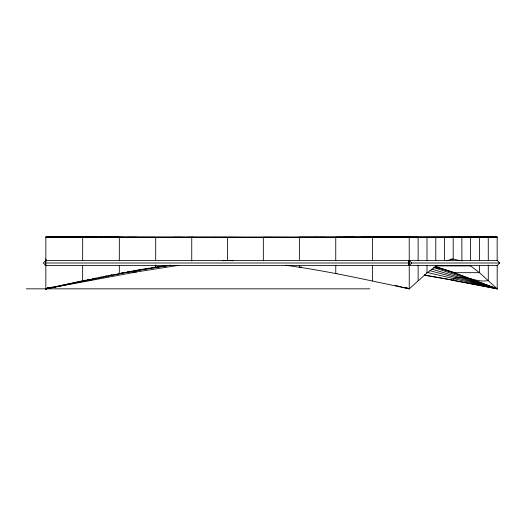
<?xml version="1.0" encoding="UTF-8"?>
<svg xmlns="http://www.w3.org/2000/svg" width="526" height="526" viewBox="0 0 526 526"><rect width="100%" height="100%" fill="white"/><g stroke="black" fill="none" stroke-linecap="round" stroke-linejoin="round"><path stroke-width="0.79" d="M170.713 265.229C128.686 270.785 87.296 280.2 45.828 288.833L45.828 263.427M45.841 262.487L45.841 237.167L497.155 237.167L497.175 260.574M82.661 265.393L82.648 281.055L81.924 281.062M82.667 260.692L82.681 237.193L74.015 237.206M119.317 265.321L119.31 273.678L118.784 273.684M119.323 260.764L119.336 237.219L90.722 237.252M155.689 264.966L155.689 267.215L151.31 267.78M155.696 259.726L155.709 237.239L127.062 237.292M191.74 260.87L191.753 237.252L193.193 237.285L188.019 237.325M222.662 260.725L227.541 260.449L227.548 237.259L242.466 237.364M45.834 260.955L45.834 259.134L45.834 261.317M45.841 265.577L45.262 262.993L45.841 260.416L497.175 260.409L499.7 262.993L497.182 265.577L45.841 265.577L43.237 262.993L45.841 260.416M411.759 263L409.235 265.577L408.676 263L409.235 260.416L411.759 263L499.7 262.993M408.229 261.448L409.235 260.416L409.793 263L409.235 265.577L408.229 264.545M437.441 265.249L427.007 272.948L409.248 288.833C368.279 280.253 327.396 270.831 285.874 265.301M47.886 287.88L45.801 288.833L136.885 271.883L178.031 265.413M78.256 281.712L45.828 288.833L48.03 287.847M48.096 287.946L45.801 288.833L129.192 271.896L168.767 265.433M50.47 287.544L45.828 288.833L47.938 288.024M45.828 288.833L50.148 287.406M50.207 287.393L45.801 288.833L52.515 287.025M446.699 260.659L453.208 259.081L459.717 260.521M79.728 281.39L81.201 281.068M81.957 280.91L85.705 280.148M87.204 279.839L90.202 279.221M92.458 278.76L96.205 277.998M99.953 277.228L101.452 276.919M105.207 276.15L106.706 275.848M110.453 275.078L111.953 274.769M121.079 273.02L122.63 272.751M124.182 272.488L125.734 272.218M127.279 271.949L128.831 271.679M130.382 271.409L131.934 271.14M133.486 270.87L135.031 270.601M135.807 270.469L144.334 268.99M145.11 268.858L146.662 268.589M148.207 268.319L149.759 268.05M154.407 267.241L169.753 265.36M316.08 237.325L314.68 237.344L315.455 237.357M369.528 237.344L453.188 237.292L453.208 259.081L450.789 259.088M401.108 286.867L409.248 288.833L409.228 237.173L397.091 237.311L401.693 237.325M271.495 237.338L256.576 237.397M91.458 237.206L58.629 237.206M136.911 237.252L107.81 237.272M182.081 237.292L156.38 237.325M211.906 237.364L226.916 237.325L45.841 237.2L90.078 237.305M298.288 237.318L409.228 237.173M295.697 237.357L497.155 237.167L459.698 237.285M344.057 237.331L497.155 237.167L288.294 237.384M129.192 271.896L136.885 271.883M87.152 280.121L91.425 280.115M387.412 237.213L372.408 237.193L372.415 260.653M173.731 237.246L418.124 237.2L418.137 260.495M460.263 237.219L451.532 237.206M122.65 237.318L45.854 237.285L214.621 237.384M143.171 237.357L242.591 237.39M45.282 263L408.676 263M435.39 265.919L470.619 265.893L479.429 272.672L497.202 288.833L497.182 265.413M26.3 288.833L369.909 288.833M410.556 237.265L406.079 237.252M355.142 237.246L335.752 237.219L335.759 260.686M289.412 237.331L263.342 237.252L263.342 260.778M324.917 237.292L299.379 237.239L299.386 259.62M370.409 237.318L360.908 237.292M143.808 237.351L45.841 237.167L71.135 237.246M102.314 237.305L45.867 237.173L97.704 237.292M104.773 237.298L123.564 237.338M337.041 273.559L335.766 273.553L335.766 265.229M100.492 237.285L106.469 237.311M79.919 237.272L82.845 237.279M88.44 237.305L95.232 237.325M96.133 237.325L92.491 237.311M301.733 267.083L299.393 267.077L299.393 265.584M424.298 275.256L453.044 280.174L497.202 288.833L454.359 272.692L435.318 266.406M227.541 260.449L233.235 260.751M424.258 274.914L453.044 280.174L454.392 278.563C465.622 274.611 476.766 283.133 488.299 280.516L488.286 265.045M451.578 280.174L497.202 288.833L470.257 278.806L434.976 266.59M433.417 267.228L443.221 269.194L454.359 272.692L479.429 272.672L479.423 265.42M427.013 272.409L497.202 288.833L433.516 267.438M395.184 285.44L400.365 286.69M429.913 270.673L497.202 288.833L431.826 269.069M404.744 287.393L409.248 288.833L407.039 287.932M469.527 265.282L470.619 265.893M488.26 237.2L488.279 260.403M479.396 237.226L479.416 260.587M470.599 237.259L470.619 260.324M461.867 237.279L461.887 260.995M444.516 237.279L444.529 260.442M435.791 237.259L435.798 260.561M426.987 237.233L427 260.771M427 265.643L427.007 272.948M418.137 265.157L418.144 280.68M372.421 265.347L372.428 280.989"/></g></svg>
